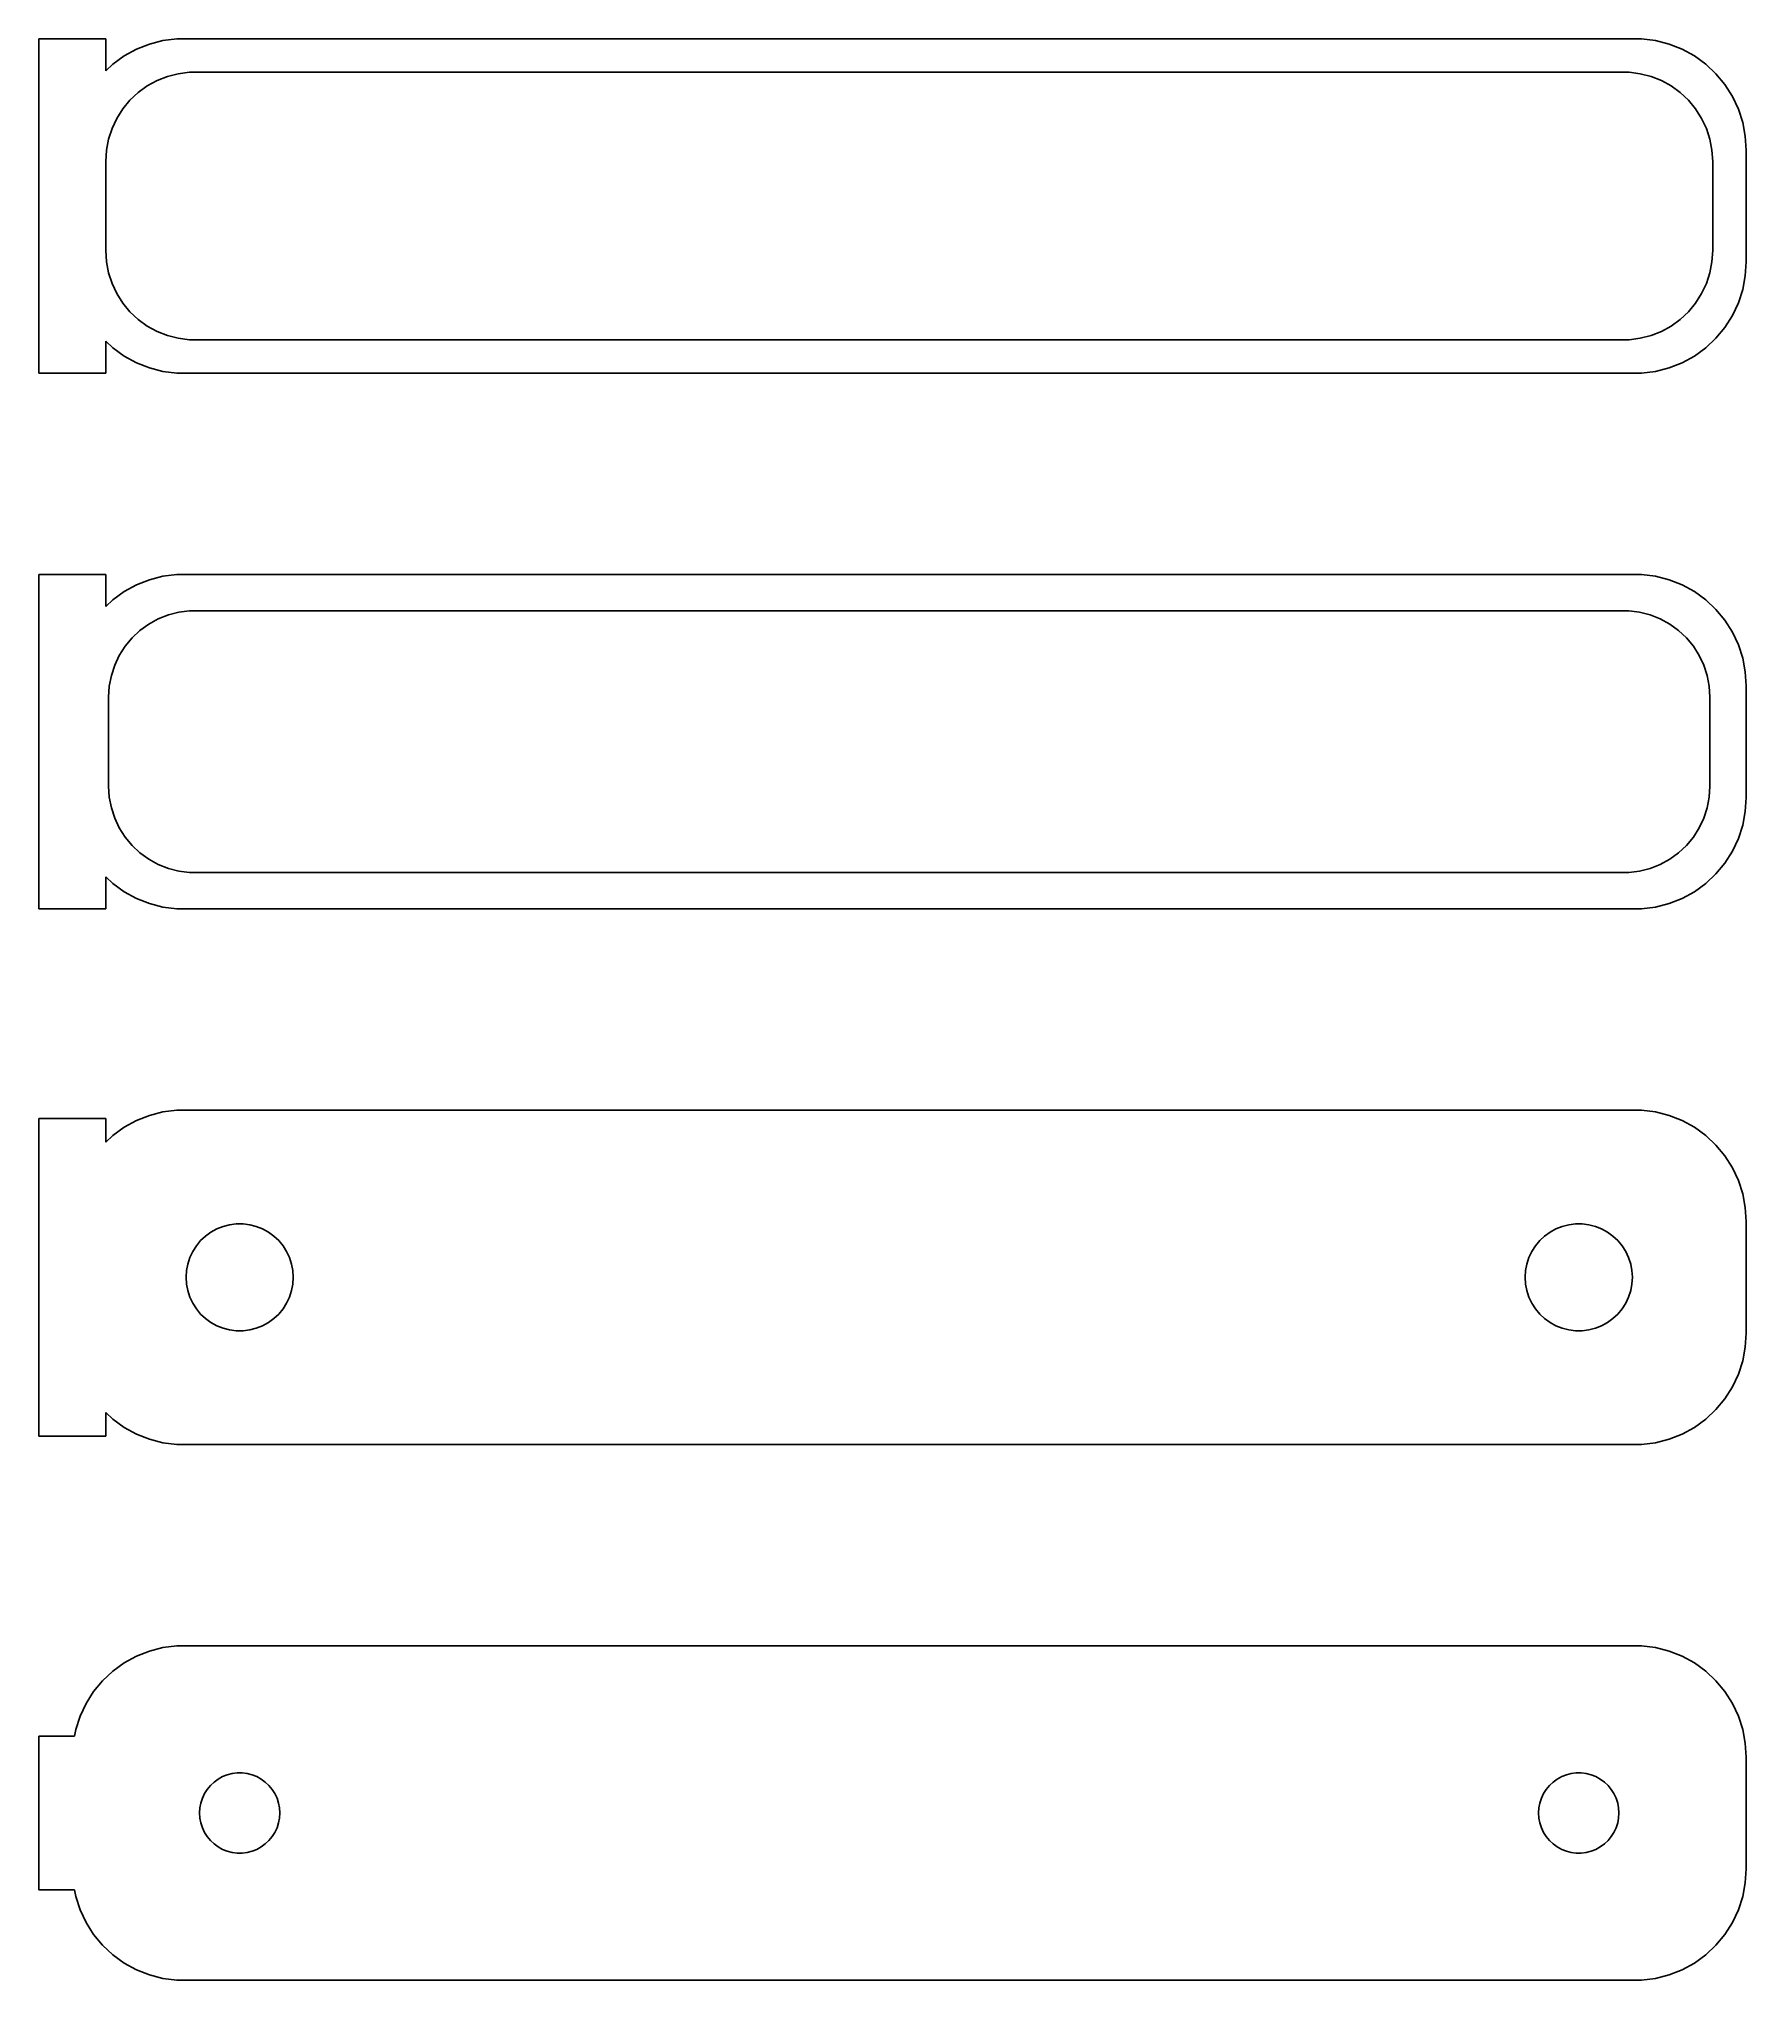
# Model space of a CAD drawing. Header units: metres. Extents: x -39 to 37.5, y 64.5 to 151.5.
import ezdxf

# ---------------------------------------------------------------- set-up
doc = ezdxf.new("R2010")
doc.units = ezdxf.units.M

msp = doc.modelspace()

# ---------------------------------------------------------------- linework, layer by layer
for p, q in [((-36, 151.49), (-39, 151.49)), ((-39, 151.49), (-39, 136.51)), ((-36, 150.059), (-36, 151.49)), ((-33.4369, 151.411), (-34.0451, 151.255)), ((-32.8139, 151.49), (-33.4369, 151.411)), ((32.8139, 151.49), (-32.8139, 151.49)), ((33.4369, 151.411), (32.8139, 151.49)), ((34.0451, 151.255), (33.4369, 151.411)), ((-35.1791, 150.722), (-35.6871, 150.353)), ((-34.6289, 151.024), (-35.1791, 150.722)), ((-34.0451, 151.255), (-34.6289, 151.024)), ((34.6289, 151.024), (34.0451, 151.255)), ((35.1791, 150.722), (34.6289, 151.024)), ((35.6871, 150.353), (35.1791, 150.722)), ((-35.6871, 150.353), (-36, 150.059)), ((-34.1433, 149.377), (-33.7031, 149.619)), ((-33.7031, 149.619), (-33.2361, 149.804)), ((-33.2361, 149.804), (-32.7495, 149.929)), ((-32.7495, 149.929), (-32.2512, 149.992)), ((-32.2512, 149.992), (32.2512, 149.992)), ((32.2512, 149.992), (32.7495, 149.929)), ((32.7495, 149.929), (33.2361, 149.804)), ((33.2361, 149.804), (33.7031, 149.619)), ((33.7031, 149.619), (34.1433, 149.377)), ((36.1448, 149.923), (35.6871, 150.353)), ((36.5451, 149.439), (36.1448, 149.923)), ((-35.2361, 148.351), (-34.9159, 148.738)), ((-34.9159, 148.738), (-34.5497, 149.082)), ((-34.5497, 149.082), (-34.1433, 149.377)), ((34.1433, 149.377), (34.5497, 149.082)), ((34.5497, 149.082), (34.9159, 148.738)), ((34.9159, 148.738), (35.2361, 148.351)), ((36.8815, 148.909), (36.5451, 149.439)), ((37.1489, 148.341), (36.8815, 148.909)), ((-35.7191, 147.472), (-35.5052, 147.927)), ((-35.5052, 147.927), (-35.2361, 148.351)), ((35.2361, 148.351), (35.5052, 147.927)), ((35.5052, 147.927), (35.7191, 147.472)), ((37.3429, 147.743), (37.1489, 148.341)), ((-35.8743, 146.995), (-35.7191, 147.472)), ((35.7191, 147.472), (35.8743, 146.995)), ((37.4606, 147.127), (37.3429, 147.743)), ((37.5, 146.5), (37.4606, 147.127)), ((-36, 146), (-35.9685, 146.501)), ((-35.9685, 146.501), (-35.8743, 146.995)), ((35.8743, 146.995), (35.9685, 146.501)), ((35.9685, 146.501), (36, 146)), ((37.5, 141.5), (37.5, 146.5)), ((-36, 142), (-36, 146)), ((36, 146), (36, 142)), ((-35.9685, 141.499), (-36, 142)), ((36, 142), (35.9685, 141.499)), ((-35.8743, 141.005), (-35.9685, 141.499)), ((-35.7191, 140.528), (-35.8743, 141.005)), ((35.8743, 141.005), (35.7191, 140.528)), ((35.9685, 141.499), (35.8743, 141.005)), ((37.4606, 140.873), (37.5, 141.5)), ((-35.5052, 140.073), (-35.7191, 140.528)), ((-35.2361, 139.649), (-35.5052, 140.073)), ((35.5052, 140.073), (35.2361, 139.649)), ((35.7191, 140.528), (35.5052, 140.073)), ((37.1489, 139.659), (37.3429, 140.257)), ((37.3429, 140.257), (37.4606, 140.873)), ((-34.9159, 139.262), (-35.2361, 139.649)), ((-34.5497, 138.918), (-34.9159, 139.262)), ((34.9159, 139.262), (34.5497, 138.918)), ((35.2361, 139.649), (34.9159, 139.262)), ((36.8815, 139.091), (37.1489, 139.659)), ((-34.1433, 138.623), (-34.5497, 138.918)), ((-33.7031, 138.381), (-34.1433, 138.623)), ((-33.2361, 138.196), (-33.7031, 138.381)), ((33.7031, 138.381), (33.2361, 138.196)), ((34.1433, 138.623), (33.7031, 138.381)), ((34.5497, 138.918), (34.1433, 138.623)), ((36.1448, 138.077), (36.5451, 138.561)), ((36.5451, 138.561), (36.8815, 139.091)), ((-36, 137.941), (-35.6871, 137.647)), ((-36, 136.51), (-36, 137.941)), ((-35.6871, 137.647), (-35.1791, 137.278)), ((-32.7495, 138.071), (-33.2361, 138.196)), ((-32.2512, 138.008), (-32.7495, 138.071)), ((32.2512, 138.008), (-32.2512, 138.008)), ((32.7495, 138.071), (32.2512, 138.008)), ((33.2361, 138.196), (32.7495, 138.071)), ((35.1791, 137.278), (35.6871, 137.647)), ((35.6871, 137.647), (36.1448, 138.077)), ((-35.1791, 137.278), (-34.6289, 136.976)), ((-34.6289, 136.976), (-34.0451, 136.745)), ((-34.0451, 136.745), (-33.4369, 136.589)), ((-33.4369, 136.589), (-32.8139, 136.51)), ((32.8139, 136.51), (33.4369, 136.589)), ((33.4369, 136.589), (34.0451, 136.745)), ((34.0451, 136.745), (34.6289, 136.976)), ((34.6289, 136.976), (35.1791, 137.278)), ((-39, 136.51), (-36, 136.51)), ((-32.8139, 136.51), (32.8139, 136.51)), ((-36, 127.49), (-39, 127.49)), ((-39, 127.49), (-39, 112.51)), ((-36, 126.059), (-36, 127.49)), ((-34.6289, 127.024), (-35.1791, 126.722)), ((-34.0451, 127.255), (-34.6289, 127.024)), ((-33.4369, 127.411), (-34.0451, 127.255)), ((-32.8139, 127.49), (-33.4369, 127.411)), ((32.8139, 127.49), (-32.8139, 127.49)), ((33.4369, 127.411), (32.8139, 127.49)), ((34.0451, 127.255), (33.4369, 127.411)), ((34.6289, 127.024), (34.0451, 127.255)), ((35.1791, 126.722), (34.6289, 127.024)), ((-35.6871, 126.353), (-36, 126.059)), ((-35.1791, 126.722), (-35.6871, 126.353)), ((35.6871, 126.353), (35.1791, 126.722)), ((36.1448, 125.923), (35.6871, 126.353)), ((-34.4685, 124.984), (-34.0751, 125.27)), ((-34.0751, 125.27), (-33.6489, 125.504)), ((-33.6489, 125.504), (-33.1967, 125.683)), ((-33.1967, 125.683), (-32.7256, 125.804)), ((-32.7256, 125.804), (-32.2432, 125.865)), ((-32.2432, 125.865), (32.2432, 125.865)), ((32.2432, 125.865), (32.7256, 125.804)), ((32.7256, 125.804), (33.1967, 125.683)), ((33.1967, 125.683), (33.6489, 125.504)), ((33.6489, 125.504), (34.0751, 125.27)), ((34.0751, 125.27), (34.4685, 124.984)), ((36.5451, 125.439), (36.1448, 125.923)), ((36.8815, 124.909), (36.5451, 125.439)), ((-35.133, 124.276), (-34.823, 124.651)), ((-34.823, 124.651), (-34.4685, 124.984)), ((34.4685, 124.984), (34.823, 124.651)), ((34.823, 124.651), (35.133, 124.276)), ((37.1489, 124.341), (36.8815, 124.909)), ((-35.6007, 123.426), (-35.3936, 123.866)), ((-35.3936, 123.866), (-35.133, 124.276)), ((35.133, 124.276), (35.3936, 123.866)), ((35.3936, 123.866), (35.6007, 123.426)), ((37.3429, 123.743), (37.1489, 124.341)), ((37.4606, 123.127), (37.3429, 123.743)), ((-35.8421, 122.485), (-35.751, 122.963)), ((-35.751, 122.963), (-35.6007, 123.426)), ((35.6007, 123.426), (35.751, 122.963)), ((35.751, 122.963), (35.8421, 122.485)), ((37.5, 122.5), (37.4606, 123.127)), ((-35.8726, 122), (-35.8421, 122.485)), ((-35.8726, 118), (-35.8726, 122)), ((35.8421, 122.485), (35.8726, 122)), ((35.8726, 122), (35.8726, 118)), ((37.5, 117.5), (37.5, 122.5)), ((-35.8421, 117.515), (-35.8726, 118)), ((-35.751, 117.037), (-35.8421, 117.515)), ((35.8421, 117.515), (35.751, 117.037)), ((35.8726, 118), (35.8421, 117.515)), ((37.4606, 116.873), (37.5, 117.5)), ((-35.6007, 116.574), (-35.751, 117.037)), ((-35.3936, 116.134), (-35.6007, 116.574)), ((35.6007, 116.574), (35.3936, 116.134)), ((35.751, 117.037), (35.6007, 116.574)), ((37.3429, 116.257), (37.4606, 116.873)), ((-35.133, 115.724), (-35.3936, 116.134)), ((-34.823, 115.349), (-35.133, 115.724)), ((35.133, 115.724), (34.823, 115.349)), ((35.3936, 116.134), (35.133, 115.724)), ((37.1489, 115.659), (37.3429, 116.257)), ((-34.4685, 115.016), (-34.823, 115.349)), ((-34.0751, 114.73), (-34.4685, 115.016)), ((34.4685, 115.016), (34.0751, 114.73)), ((34.823, 115.349), (34.4685, 115.016)), ((36.5451, 114.561), (36.8815, 115.091)), ((36.8815, 115.091), (37.1489, 115.659)), ((-33.6489, 114.496), (-34.0751, 114.73)), ((-33.1967, 114.317), (-33.6489, 114.496)), ((-32.7256, 114.196), (-33.1967, 114.317)), ((-32.2432, 114.135), (-32.7256, 114.196)), ((32.2432, 114.135), (-32.2432, 114.135)), ((32.7256, 114.196), (32.2432, 114.135)), ((33.1967, 114.317), (32.7256, 114.196)), ((33.6489, 114.496), (33.1967, 114.317)), ((34.0751, 114.73), (33.6489, 114.496)), ((35.6871, 113.647), (36.1448, 114.077)), ((36.1448, 114.077), (36.5451, 114.561)), ((-36, 113.941), (-35.6871, 113.647)), ((-36, 112.51), (-36, 113.941)), ((-35.6871, 113.647), (-35.1791, 113.278)), ((-35.1791, 113.278), (-34.6289, 112.976)), ((34.6289, 112.976), (35.1791, 113.278)), ((35.1791, 113.278), (35.6871, 113.647)), ((-39, 112.51), (-36, 112.51)), ((-34.6289, 112.976), (-34.0451, 112.745)), ((-34.0451, 112.745), (-33.4369, 112.589)), ((-33.4369, 112.589), (-32.8139, 112.51)), ((-32.8139, 112.51), (32.8139, 112.51)), ((32.8139, 112.51), (33.4369, 112.589)), ((33.4369, 112.589), (34.0451, 112.745)), ((34.0451, 112.745), (34.6289, 112.976)), ((-36, 103.115), (-39, 103.115)), ((-39, 103.115), (-39, 88.8852)), ((-36, 102.059), (-36, 103.115)), ((-35.1791, 102.722), (-35.6871, 102.353)), ((-34.6289, 103.024), (-35.1791, 102.722)), ((-34.0451, 103.255), (-34.6289, 103.024)), ((-33.4369, 103.411), (-34.0451, 103.255)), ((-32.8139, 103.49), (-33.4369, 103.411)), ((32.8139, 103.49), (-32.8139, 103.49)), ((33.4369, 103.411), (32.8139, 103.49)), ((34.0451, 103.255), (33.4369, 103.411)), ((34.6289, 103.024), (34.0451, 103.255)), ((35.1791, 102.722), (34.6289, 103.024)), ((35.6871, 102.353), (35.1791, 102.722)), ((-35.6871, 102.353), (-36, 102.059)), ((36.1448, 101.923), (35.6871, 102.353)), ((36.5451, 101.439), (36.1448, 101.923)), ((36.8815, 100.909), (36.5451, 101.439)), ((37.1489, 100.341), (36.8815, 100.909)), ((37.3429, 99.7434), (37.1489, 100.341)), ((37.4606, 99.1267), (37.3429, 99.7434)), ((-30.7416, 98.2825), (-30.4497, 98.3575)), ((-30.4497, 98.3575), (-30.1507, 98.3953)), ((-30.1507, 98.3953), (-29.8493, 98.3953)), ((-29.8493, 98.3953), (-29.5503, 98.3575)), ((-29.5503, 98.3575), (-29.2583, 98.2825)), ((29.2583, 98.2825), (29.5503, 98.3575)), ((29.5503, 98.3575), (29.8493, 98.3953)), ((29.8493, 98.3953), (30.1507, 98.3953)), ((30.1507, 98.3953), (30.4497, 98.3575)), ((30.4497, 98.3575), (30.7416, 98.2825)), ((37.5, 98.5), (37.4606, 99.1267)), ((37.5, 93.5), (37.5, 98.5)), ((-31.9416, 97.4107), (-31.7495, 97.6429)), ((-31.7495, 97.6429), (-31.5298, 97.8492)), ((-31.5298, 97.8492), (-31.286, 98.0264)), ((-31.286, 98.0264), (-31.0219, 98.1716)), ((-31.0219, 98.1716), (-30.7416, 98.2825)), ((-29.2583, 98.2825), (-28.9781, 98.1716)), ((-28.9781, 98.1716), (-28.714, 98.0264)), ((-28.714, 98.0264), (-28.4702, 97.8492)), ((-28.4702, 97.8492), (-28.2505, 97.6429)), ((-28.2505, 97.6429), (-28.0583, 97.4107)), ((28.0583, 97.4107), (28.2505, 97.6429)), ((28.2505, 97.6429), (28.4702, 97.8492)), ((28.4702, 97.8492), (28.714, 98.0264)), ((28.714, 98.0264), (28.9781, 98.1716)), ((28.9781, 98.1716), (29.2583, 98.2825)), ((30.7416, 98.2825), (31.0219, 98.1716)), ((31.0219, 98.1716), (31.286, 98.0264)), ((31.286, 98.0264), (31.5298, 97.8492)), ((31.5298, 97.8492), (31.7495, 97.6429)), ((31.7495, 97.6429), (31.9416, 97.4107)), ((-32.3811, 96.3008), (-32.3246, 96.5968)), ((-32.3246, 96.5968), (-32.2315, 96.8835)), ((-32.2315, 96.8835), (-32.1031, 97.1562)), ((-32.1031, 97.1562), (-31.9416, 97.4107)), ((-28.0583, 97.4107), (-27.8969, 97.1562)), ((-27.8969, 97.1562), (-27.7685, 96.8835)), ((-27.7685, 96.8835), (-27.6754, 96.5968)), ((-27.6754, 96.5968), (-27.6189, 96.3008)), ((27.6189, 96.3008), (27.6754, 96.5968)), ((27.6754, 96.5968), (27.7685, 96.8835)), ((27.7685, 96.8835), (27.8969, 97.1562)), ((27.8969, 97.1562), (28.0583, 97.4107)), ((31.9416, 97.4107), (32.1031, 97.1562)), ((32.1031, 97.1562), (32.2315, 96.8835)), ((32.2315, 96.8835), (32.3246, 96.5968)), ((32.3246, 96.5968), (32.3811, 96.3008)), ((-32.4, 96), (-32.3811, 96.3008)), ((-32.3811, 95.6992), (-32.4, 96)), ((-32.3246, 95.4032), (-32.3811, 95.6992)), ((-27.6189, 95.6992), (-27.6754, 95.4032)), ((-27.6189, 96.3008), (-27.6, 96)), ((-27.6, 96), (-27.6189, 95.6992)), ((27.6, 96), (27.6189, 96.3008)), ((27.6189, 95.6992), (27.6, 96)), ((27.6754, 95.4032), (27.6189, 95.6992)), ((32.3811, 95.6992), (32.3246, 95.4032)), ((32.3811, 96.3008), (32.4, 96)), ((32.4, 96), (32.3811, 95.6992)), ((-32.2315, 95.1165), (-32.3246, 95.4032)), ((-32.1031, 94.8438), (-32.2315, 95.1165)), ((-31.9416, 94.5893), (-32.1031, 94.8438)), ((-27.8969, 94.8438), (-28.0583, 94.5893)), ((-27.7685, 95.1165), (-27.8969, 94.8438)), ((-27.6754, 95.4032), (-27.7685, 95.1165)), ((27.7685, 95.1165), (27.6754, 95.4032)), ((27.8969, 94.8438), (27.7685, 95.1165)), ((28.0583, 94.5893), (27.8969, 94.8438)), ((32.1031, 94.8438), (31.9416, 94.5893)), ((32.2315, 95.1165), (32.1031, 94.8438)), ((32.3246, 95.4032), (32.2315, 95.1165)), ((-31.7495, 94.3571), (-31.9416, 94.5893)), ((-31.5298, 94.1508), (-31.7495, 94.3571)), ((-31.286, 93.9736), (-31.5298, 94.1508)), ((-31.0219, 93.8284), (-31.286, 93.9736)), ((-28.714, 93.9736), (-28.9781, 93.8284)), ((-28.4702, 94.1508), (-28.714, 93.9736)), ((-28.2505, 94.3571), (-28.4702, 94.1508)), ((-28.0583, 94.5893), (-28.2505, 94.3571)), ((28.2505, 94.3571), (28.0583, 94.5893)), ((28.4702, 94.1508), (28.2505, 94.3571)), ((28.714, 93.9736), (28.4702, 94.1508)), ((28.9781, 93.8284), (28.714, 93.9736)), ((31.286, 93.9736), (31.0219, 93.8284)), ((31.5298, 94.1508), (31.286, 93.9736)), ((31.7495, 94.3571), (31.5298, 94.1508)), ((31.9416, 94.5893), (31.7495, 94.3571)), ((-30.7416, 93.7175), (-31.0219, 93.8284)), ((-30.4497, 93.6425), (-30.7416, 93.7175)), ((-30.1507, 93.6047), (-30.4497, 93.6425)), ((-29.8493, 93.6047), (-30.1507, 93.6047)), ((-29.5503, 93.6425), (-29.8493, 93.6047)), ((-29.2583, 93.7175), (-29.5503, 93.6425)), ((-28.9781, 93.8284), (-29.2583, 93.7175)), ((29.2583, 93.7175), (28.9781, 93.8284)), ((29.5503, 93.6425), (29.2583, 93.7175)), ((29.8493, 93.6047), (29.5503, 93.6425)), ((30.1507, 93.6047), (29.8493, 93.6047)), ((30.4497, 93.6425), (30.1507, 93.6047)), ((30.7416, 93.7175), (30.4497, 93.6425)), ((31.0219, 93.8284), (30.7416, 93.7175)), ((37.4606, 92.8733), (37.5, 93.5)), ((37.1489, 91.6594), (37.3429, 92.2566)), ((37.3429, 92.2566), (37.4606, 92.8733)), ((36.8815, 91.0912), (37.1489, 91.6594)), ((36.1448, 90.0773), (36.5451, 90.5611)), ((36.5451, 90.5611), (36.8815, 91.0912)), ((-36, 88.8852), (-36, 89.9413)), ((-36, 89.9413), (-35.6871, 89.6474)), ((-35.6871, 89.6474), (-35.1791, 89.2784)), ((35.1791, 89.2784), (35.6871, 89.6474)), ((35.6871, 89.6474), (36.1448, 90.0773)), ((-39, 88.8852), (-36, 88.8852)), ((-35.1791, 89.2784), (-34.6289, 88.9759)), ((-34.6289, 88.9759), (-34.0451, 88.7447)), ((-34.0451, 88.7447), (-33.4369, 88.5886)), ((33.4369, 88.5886), (34.0451, 88.7447)), ((34.0451, 88.7447), (34.6289, 88.9759)), ((34.6289, 88.9759), (35.1791, 89.2784)), ((-33.4369, 88.5886), (-32.8139, 88.5099)), ((-32.8139, 88.5099), (32.8139, 88.5099)), ((32.8139, 88.5099), (33.4369, 88.5886)), ((-34.0451, 79.2553), (-34.6289, 79.0241)), ((-33.4369, 79.4114), (-34.0451, 79.2553)), ((-32.8139, 79.4901), (-33.4369, 79.4114)), ((32.8139, 79.4901), (-32.8139, 79.4901)), ((33.4369, 79.4114), (32.8139, 79.4901)), ((34.0451, 79.2553), (33.4369, 79.4114)), ((34.6289, 79.0241), (34.0451, 79.2553)), ((-35.6871, 78.3526), (-36.1448, 77.9227)), ((-35.1791, 78.7216), (-35.6871, 78.3526)), ((-34.6289, 79.0241), (-35.1791, 78.7216)), ((35.1791, 78.7216), (34.6289, 79.0241)), ((35.6871, 78.3526), (35.1791, 78.7216)), ((36.1448, 77.9227), (35.6871, 78.3526)), ((-36.5451, 77.4389), (-36.8815, 76.9088)), ((-36.1448, 77.9227), (-36.5451, 77.4389)), ((36.5451, 77.4389), (36.1448, 77.9227)), ((36.8815, 76.9088), (36.5451, 77.4389)), ((-36.8815, 76.9088), (-37.1489, 76.3406)), ((37.1489, 76.3406), (36.8815, 76.9088)), ((-37.3429, 75.7434), (-37.4, 75.4442)), ((-37.1489, 76.3406), (-37.3429, 75.7434)), ((37.3429, 75.7434), (37.1489, 76.3406)), ((37.4606, 75.1267), (37.3429, 75.7434)), ((-37.4, 75.4442), (-39, 75.4442)), ((-39, 75.4442), (-39, 68.5558)), ((37.5, 74.5), (37.4606, 75.1267)), ((37.5, 69.5), (37.5, 74.5)), ((-31.4562, 73.058), (-31.3121, 73.2322)), ((-31.3121, 73.2322), (-31.1474, 73.3869)), ((-31.1474, 73.3869), (-30.9645, 73.5198)), ((-30.9645, 73.5198), (-30.7664, 73.6287)), ((-30.7664, 73.6287), (-30.5562, 73.7119)), ((-30.5562, 73.7119), (-30.3373, 73.7681)), ((-30.3373, 73.7681), (-30.113, 73.7964)), ((-30.113, 73.7964), (-29.887, 73.7964)), ((-29.887, 73.7964), (-29.6627, 73.7681)), ((-29.6627, 73.7681), (-29.4438, 73.7119)), ((-29.4438, 73.7119), (-29.2336, 73.6287)), ((-29.2336, 73.6287), (-29.0355, 73.5198)), ((-29.0355, 73.5198), (-28.8526, 73.3869)), ((-28.8526, 73.3869), (-28.6879, 73.2322)), ((-28.6879, 73.2322), (-28.5438, 73.058)), ((28.5438, 73.058), (28.6879, 73.2322)), ((28.6879, 73.2322), (28.8526, 73.3869)), ((28.8526, 73.3869), (29.0355, 73.5198)), ((29.0355, 73.5198), (29.2336, 73.6287)), ((29.2336, 73.6287), (29.4438, 73.7119)), ((29.4438, 73.7119), (29.6627, 73.7681)), ((29.6627, 73.7681), (29.887, 73.7964)), ((29.887, 73.7964), (30.113, 73.7964)), ((30.113, 73.7964), (30.3373, 73.7681)), ((30.3373, 73.7681), (30.5562, 73.7119)), ((30.5562, 73.7119), (30.7664, 73.6287)), ((30.7664, 73.6287), (30.9645, 73.5198)), ((30.9645, 73.5198), (31.1474, 73.3869)), ((31.1474, 73.3869), (31.3121, 73.2322)), ((31.3121, 73.2322), (31.4562, 73.058)), ((-31.8, 72), (-31.7858, 72.2256)), ((-31.7858, 72.2256), (-31.7434, 72.4476)), ((-31.7434, 72.4476), (-31.6736, 72.6626)), ((-31.6736, 72.6626), (-31.5773, 72.8671)), ((-31.5773, 72.8671), (-31.4562, 73.058)), ((-28.5438, 73.058), (-28.4226, 72.8671)), ((-28.4226, 72.8671), (-28.3264, 72.6626)), ((-28.3264, 72.6626), (-28.2565, 72.4476)), ((-28.2565, 72.4476), (-28.2142, 72.2256)), ((-28.2142, 72.2256), (-28.2, 72)), ((28.2, 72), (28.2142, 72.2256)), ((28.2142, 72.2256), (28.2565, 72.4476)), ((28.2565, 72.4476), (28.3264, 72.6626)), ((28.3264, 72.6626), (28.4226, 72.8671)), ((28.4226, 72.8671), (28.5438, 73.058)), ((31.4562, 73.058), (31.5773, 72.8671)), ((31.5773, 72.8671), (31.6736, 72.6626)), ((31.6736, 72.6626), (31.7434, 72.4476)), ((31.7434, 72.4476), (31.7858, 72.2256)), ((31.7858, 72.2256), (31.8, 72)), ((-31.7858, 71.7744), (-31.8, 72)), ((-31.7434, 71.5524), (-31.7858, 71.7744)), ((-31.6736, 71.3374), (-31.7434, 71.5524)), ((-31.5773, 71.1329), (-31.6736, 71.3374)), ((-28.3264, 71.3374), (-28.4226, 71.1329)), ((-28.2565, 71.5524), (-28.3264, 71.3374)), ((-28.2142, 71.7744), (-28.2565, 71.5524)), ((-28.2, 72), (-28.2142, 71.7744)), ((28.2142, 71.7744), (28.2, 72)), ((28.2565, 71.5524), (28.2142, 71.7744)), ((28.3264, 71.3374), (28.2565, 71.5524)), ((28.4226, 71.1329), (28.3264, 71.3374)), ((31.6736, 71.3374), (31.5773, 71.1329)), ((31.7434, 71.5524), (31.6736, 71.3374)), ((31.7858, 71.7744), (31.7434, 71.5524)), ((31.8, 72), (31.7858, 71.7744)), ((-31.4562, 70.942), (-31.5773, 71.1329)), ((-31.3121, 70.7678), (-31.4562, 70.942)), ((-31.1474, 70.6131), (-31.3121, 70.7678)), ((-30.9645, 70.4802), (-31.1474, 70.6131)), ((-30.7664, 70.3713), (-30.9645, 70.4802)), ((-29.0355, 70.4802), (-29.2336, 70.3713)), ((-28.8526, 70.6131), (-29.0355, 70.4802)), ((-28.6879, 70.7678), (-28.8526, 70.6131)), ((-28.5438, 70.942), (-28.6879, 70.7678)), ((-28.4226, 71.1329), (-28.5438, 70.942)), ((28.5438, 70.942), (28.4226, 71.1329)), ((28.6879, 70.7678), (28.5438, 70.942)), ((28.8526, 70.6131), (28.6879, 70.7678)), ((29.0355, 70.4802), (28.8526, 70.6131)), ((29.2336, 70.3713), (29.0355, 70.4802)), ((30.9645, 70.4802), (30.7664, 70.3713)), ((31.1474, 70.6131), (30.9645, 70.4802)), ((31.3121, 70.7678), (31.1474, 70.6131)), ((31.4562, 70.942), (31.3121, 70.7678)), ((31.5773, 71.1329), (31.4562, 70.942)), ((-30.5562, 70.2881), (-30.7664, 70.3713)), ((-30.3373, 70.2319), (-30.5562, 70.2881)), ((-30.113, 70.2036), (-30.3373, 70.2319)), ((-29.887, 70.2036), (-30.113, 70.2036)), ((-29.6627, 70.2319), (-29.887, 70.2036)), ((-29.4438, 70.2881), (-29.6627, 70.2319)), ((-29.2336, 70.3713), (-29.4438, 70.2881)), ((29.4438, 70.2881), (29.2336, 70.3713)), ((29.6627, 70.2319), (29.4438, 70.2881)), ((29.887, 70.2036), (29.6627, 70.2319)), ((30.113, 70.2036), (29.887, 70.2036)), ((30.3373, 70.2319), (30.113, 70.2036)), ((30.5562, 70.2881), (30.3373, 70.2319)), ((30.7664, 70.3713), (30.5562, 70.2881)), ((37.3429, 68.2566), (37.4606, 68.8733)), ((37.4606, 68.8733), (37.5, 69.5)), ((-39, 68.5558), (-37.4, 68.5558)), ((-37.4, 68.5558), (-37.3429, 68.2566)), ((-37.3429, 68.2566), (-37.1489, 67.6594)), ((37.1489, 67.6594), (37.3429, 68.2566)), ((-37.1489, 67.6594), (-36.8815, 67.0912)), ((-36.8815, 67.0912), (-36.5451, 66.5611)), ((36.5451, 66.5611), (36.8815, 67.0912)), ((36.8815, 67.0912), (37.1489, 67.6594)), ((-36.5451, 66.5611), (-36.1448, 66.0773)), ((36.1448, 66.0773), (36.5451, 66.5611)), ((-36.1448, 66.0773), (-35.6871, 65.6474)), ((-35.6871, 65.6474), (-35.1791, 65.2784)), ((-35.1791, 65.2784), (-34.6289, 64.9759)), ((34.6289, 64.9759), (35.1791, 65.2784)), ((35.1791, 65.2784), (35.6871, 65.6474)), ((35.6871, 65.6474), (36.1448, 66.0773)), ((-34.6289, 64.9759), (-34.0451, 64.7447)), ((-34.0451, 64.7447), (-33.4369, 64.5886)), ((-33.4369, 64.5886), (-32.8139, 64.5099)), ((-32.8139, 64.5099), (32.8139, 64.5099)), ((32.8139, 64.5099), (33.4369, 64.5886)), ((33.4369, 64.5886), (34.0451, 64.7447)), ((34.0451, 64.7447), (34.6289, 64.9759))]:
    msp.add_line(p, q)

doc.saveas('drawing.dxf')
